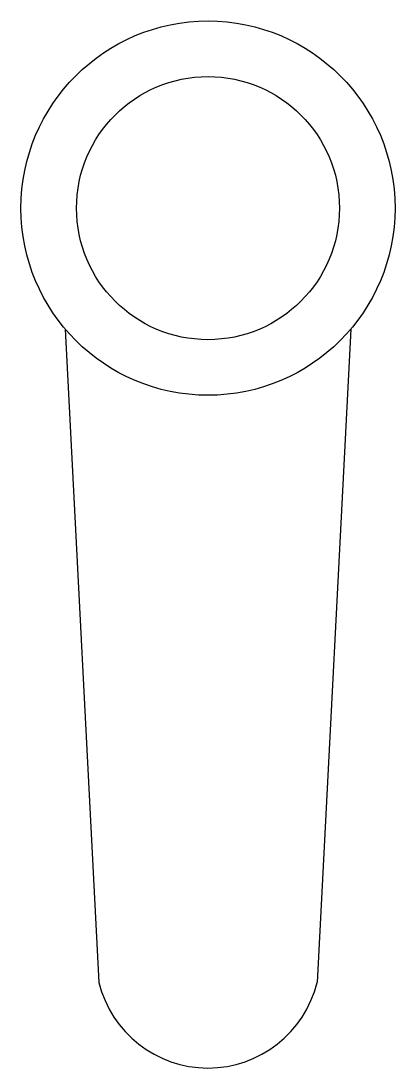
# Model space of a CAD drawing. Header units: millimetres. Extents: x -3.5 to 3.5, y -10.7 to 8.9.
import ezdxf

# ---------------------------------------------------------------- set-up
doc = ezdxf.new("R2010")
doc.units = ezdxf.units.MM
doc.layers.get('0').update_dxf_attribs({"linetype": 'CONTINUOUS'})

msp = doc.modelspace()

# ---------------------------------------------------------------- linework, layer by layer
for p, q in [((-2.67, 3.112), (-2.04, -9.105)), ((2.67, 3.112), (2.04, -9.105))]:
    msp.add_line(p, q)
for radius in [3.5, 2.46]:
    msp.add_circle((0, 5.375), radius)
msp.add_arc((0, -8.604), 2.101, 193.7848, 346.2152)

doc.saveas('drawing.dxf')
